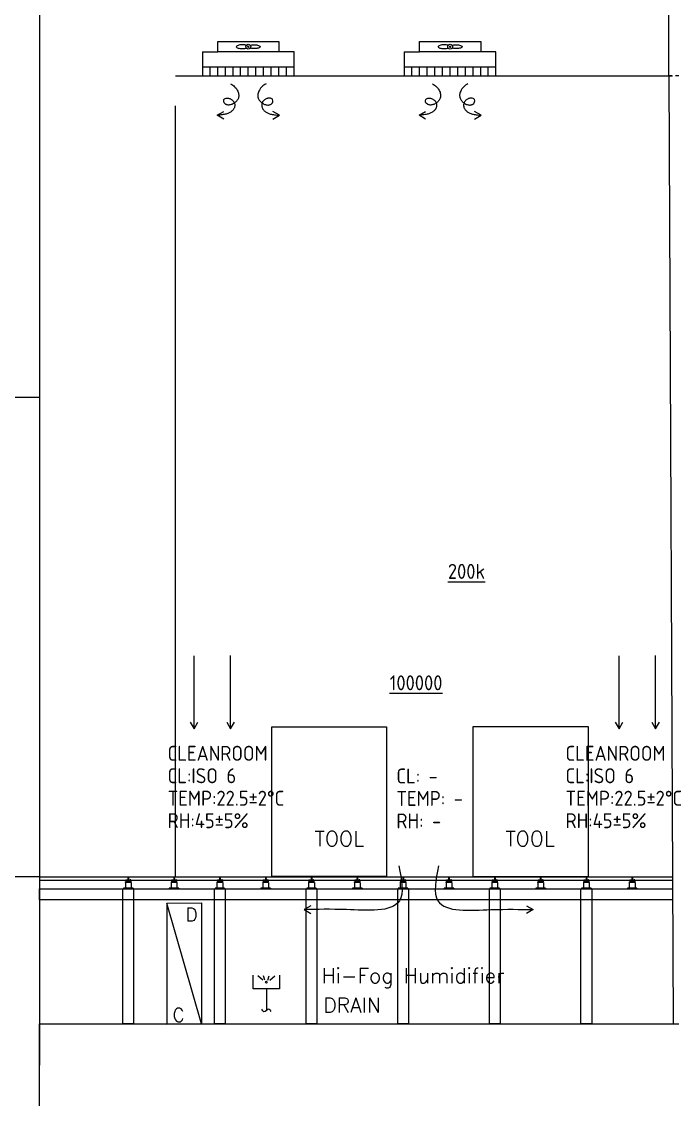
# Model space of a CAD drawing. Extents: x 41366 to 43339, y 84937 to 85507.
# Drawn here: x 41478.9 to 41587.6, y 85172.1 to 85352.1 of the extents above; entities that cross this region are included whole.
import ezdxf
from ezdxf.enums import TextEntityAlignment as Align

# ---------------------------------------------------------------- set-up
doc = ezdxf.new("R2010")
doc.units = 0
doc.header["$LTSCALE"] = 10
doc.linetypes.add('HIDDEN2', pattern=[0.1875, 0.125, -0.0625])
for name, color, linetype in [('A-DETL-01', 1, 'Continuous'), ('M-CEQPM-MAU', 22, 'Continuous'), ('M-EQPM-TXT', 4, 'Continuous'), ('M-HVAC-CMDUCT', 150, 'Continuous')]:
    doc.layers.add(name, color=color, linetype=linetype)
doc.styles.add('AA-TXT', font='isocp.shx', dxfattribs={"bigfont": 'chineset.shx'})
doc.styles.add('STDTEXT', font='simplex.shx', dxfattribs={"bigfont": 'china.shx'})

msp = doc.modelspace()

# ---------------------------------------------------------------- linework, layer by layer
at = {"layer": 'A-DETL-01', "linetype": 'Continuous'}
for p, q in [((41481.917, 85465.141), (41481.917, 85177.85)), ((41587.035, 85343.035), (41587.035, 85465.141)), ((41383.633, 85289.407), (41481.917, 85289.407)), ((41397.481, 85289.407), (41481.917, 85289.407)), ((41383.633, 85209.375), (41481.917, 85209.375))]:
    msp.add_line(p, q, dxfattribs=at)
msp.add_lwpolyline([(41859.106, 85184.775), (41859.106, 84972.344), (41481.917, 84972.344), (41481.917, 85184.775), (41859.106, 85184.775)], dxfattribs=at)
at = {"layer": 'M-CEQPM-MAU', "ltscale": 0.1}
for p, q in [((41511.701, 85347.035), (41511.701, 85348.735)), ((41511.701, 85348.735), (41521.901, 85348.735)), ((41521.901, 85348.735), (41521.901, 85347.035)), ((41545.408, 85347.035), (41545.408, 85348.735)), ((41545.408, 85348.735), (41555.608, 85348.735)), ((41555.608, 85348.735), (41555.608, 85347.035)), ((41509.151, 85347.035), (41511.701, 85347.035)), ((41509.151, 85347.035), (41509.151, 85343.035)), ((41521.901, 85347.035), (41511.701, 85347.035)), ((41524.451, 85347.035), (41521.901, 85347.035)), ((41524.451, 85343.035), (41524.451, 85347.035)), ((41542.858, 85347.035), (41545.408, 85347.035)), ((41542.858, 85347.035), (41542.858, 85343.035)), ((41555.608, 85347.035), (41545.408, 85347.035)), ((41558.158, 85347.035), (41555.608, 85347.035)), ((41558.158, 85343.035), (41558.158, 85347.035)), ((41509.151, 85344.535), (41524.451, 85344.535)), ((41510.426, 85343.035), (41510.426, 85344.535)), ((41511.701, 85343.035), (41511.701, 85344.535)), ((41512.976, 85343.035), (41512.976, 85344.535)), ((41514.251, 85343.035), (41514.251, 85344.535)), ((41515.526, 85343.035), (41515.526, 85344.535)), ((41516.801, 85343.035), (41516.801, 85344.535)), ((41518.076, 85343.035), (41518.076, 85344.535)), ((41519.351, 85343.035), (41519.351, 85344.535)), ((41520.626, 85343.035), (41520.626, 85344.535)), ((41521.901, 85343.035), (41521.901, 85344.535)), ((41523.176, 85343.035), (41523.176, 85344.535)), ((41542.858, 85344.535), (41558.158, 85344.535)), ((41544.133, 85343.035), (41544.133, 85344.535)), ((41545.408, 85343.035), (41545.408, 85344.535)), ((41546.683, 85343.035), (41546.683, 85344.535)), ((41547.958, 85343.035), (41547.958, 85344.535)), ((41549.233, 85343.035), (41549.233, 85344.535)), ((41550.508, 85343.035), (41550.508, 85344.535)), ((41551.783, 85343.035), (41551.783, 85344.535)), ((41553.058, 85343.035), (41553.058, 85344.535)), ((41554.333, 85343.035), (41554.333, 85344.535)), ((41555.608, 85343.035), (41555.608, 85344.535)), ((41556.883, 85343.035), (41556.883, 85344.535)), ((41504.671, 85343.035), (41587.655, 85343.035)), ((41509.151, 85343.035), (41524.451, 85343.035)), ((41542.858, 85343.035), (41558.158, 85343.035)), ((41504.671, 85209.307), (41504.671, 85338.035)), ((41481.917, 85209.304), (41587.618, 85209.323)), ((41496.339, 85208.803), (41496.421, 85208.803)), ((41496.339, 85208.803), (41496.339, 85208.476)), ((41496.421, 85208.803), (41496.421, 85208.737)), ((41496.755, 85209.375), (41496.653, 85208.737)), ((41496.707, 85208.803), (41496.691, 85208.476)), ((41496.804, 85208.803), (41496.707, 85208.803)), ((41496.755, 85209.375), (41496.857, 85208.737)), ((41496.804, 85208.803), (41496.82, 85208.476)), ((41497.09, 85208.803), (41497.09, 85208.737)), ((41497.171, 85208.803), (41497.09, 85208.803)), ((41497.171, 85208.803), (41497.171, 85208.476)), ((41503.989, 85208.803), (41504.071, 85208.803)), ((41503.989, 85208.803), (41503.989, 85208.476)), ((41504.071, 85208.803), (41504.071, 85208.737)), ((41504.405, 85209.375), (41504.303, 85208.737)), ((41504.357, 85208.803), (41504.341, 85208.476)), ((41504.454, 85208.803), (41504.357, 85208.803)), ((41504.405, 85209.375), (41504.507, 85208.737)), ((41504.454, 85208.803), (41504.47, 85208.476)), ((41504.74, 85208.803), (41504.74, 85208.737)), ((41504.821, 85208.803), (41504.74, 85208.803)), ((41504.821, 85208.803), (41504.821, 85208.476)), ((41511.639, 85208.803), (41511.721, 85208.803)), ((41511.639, 85208.803), (41511.639, 85208.476)), ((41511.721, 85208.803), (41511.721, 85208.737)), ((41512.055, 85209.375), (41511.953, 85208.737)), ((41512.007, 85208.803), (41511.991, 85208.476)), ((41512.104, 85208.803), (41512.007, 85208.803)), ((41512.055, 85209.375), (41512.157, 85208.737)), ((41512.104, 85208.803), (41512.12, 85208.476)), ((41512.39, 85208.803), (41512.39, 85208.737)), ((41512.471, 85208.803), (41512.39, 85208.803)), ((41512.471, 85208.803), (41512.471, 85208.476)), ((41519.289, 85208.803), (41519.371, 85208.803)), ((41519.289, 85208.803), (41519.289, 85208.476)), ((41519.371, 85208.803), (41519.371, 85208.737)), ((41519.705, 85209.375), (41519.603, 85208.737)), ((41519.657, 85208.803), (41519.641, 85208.476)), ((41519.754, 85208.803), (41519.657, 85208.803)), ((41519.705, 85209.375), (41519.807, 85208.737)), ((41519.754, 85208.803), (41519.77, 85208.476)), ((41520.04, 85208.803), (41520.04, 85208.737)), ((41520.121, 85208.803), (41520.04, 85208.803)), ((41520.121, 85208.803), (41520.121, 85208.476)), ((41526.939, 85208.803), (41527.021, 85208.803)), ((41526.939, 85208.803), (41526.939, 85208.476)), ((41527.021, 85208.803), (41527.021, 85208.737)), ((41527.355, 85209.375), (41527.253, 85208.737)), ((41527.307, 85208.803), (41527.291, 85208.476)), ((41527.404, 85208.803), (41527.307, 85208.803)), ((41527.355, 85209.375), (41527.457, 85208.737)), ((41527.404, 85208.803), (41527.42, 85208.476)), ((41527.69, 85208.803), (41527.69, 85208.737)), ((41527.771, 85208.803), (41527.69, 85208.803)), ((41527.771, 85208.803), (41527.771, 85208.476)), ((41534.589, 85208.803), (41534.671, 85208.803)), ((41534.589, 85208.803), (41534.589, 85208.476)), ((41534.671, 85208.803), (41534.671, 85208.737)), ((41535.005, 85209.375), (41534.903, 85208.737)), ((41534.957, 85208.803), (41534.941, 85208.476)), ((41535.054, 85208.803), (41534.957, 85208.803)), ((41535.005, 85209.375), (41535.107, 85208.737)), ((41535.054, 85208.803), (41535.07, 85208.476)), ((41535.34, 85208.803), (41535.34, 85208.737)), ((41535.421, 85208.803), (41535.34, 85208.803)), ((41535.421, 85208.803), (41535.421, 85208.476)), ((41542.239, 85208.803), (41542.321, 85208.803)), ((41542.239, 85208.803), (41542.239, 85208.476)), ((41542.321, 85208.803), (41542.321, 85208.737)), ((41542.655, 85209.375), (41542.553, 85208.737)), ((41542.607, 85208.803), (41542.591, 85208.476)), ((41542.704, 85208.803), (41542.607, 85208.803)), ((41542.655, 85209.375), (41542.757, 85208.737)), ((41542.704, 85208.803), (41542.72, 85208.476)), ((41542.99, 85208.803), (41542.99, 85208.737)), ((41543.071, 85208.803), (41542.99, 85208.803)), ((41543.071, 85208.803), (41543.071, 85208.476)), ((41549.889, 85208.803), (41549.971, 85208.803)), ((41549.889, 85208.803), (41549.889, 85208.476)), ((41549.971, 85208.803), (41549.971, 85208.737)), ((41550.305, 85209.375), (41550.203, 85208.737)), ((41550.257, 85208.803), (41550.241, 85208.476)), ((41550.354, 85208.803), (41550.257, 85208.803)), ((41550.305, 85209.375), (41550.407, 85208.737)), ((41550.354, 85208.803), (41550.37, 85208.476)), ((41550.64, 85208.803), (41550.64, 85208.737)), ((41550.721, 85208.803), (41550.64, 85208.803)), ((41550.721, 85208.803), (41550.721, 85208.476)), ((41557.539, 85208.803), (41557.621, 85208.803)), ((41557.539, 85208.803), (41557.539, 85208.476)), ((41557.621, 85208.803), (41557.621, 85208.737)), ((41557.955, 85209.375), (41557.853, 85208.737)), ((41557.907, 85208.803), (41557.891, 85208.476)), ((41558.004, 85208.803), (41557.907, 85208.803)), ((41557.955, 85209.375), (41558.057, 85208.737)), ((41558.004, 85208.803), (41558.02, 85208.476)), ((41558.29, 85208.803), (41558.29, 85208.737)), ((41558.371, 85208.803), (41558.29, 85208.803)), ((41558.371, 85208.803), (41558.371, 85208.476)), ((41565.189, 85208.803), (41565.271, 85208.803)), ((41565.189, 85208.803), (41565.189, 85208.476)), ((41565.271, 85208.803), (41565.271, 85208.737)), ((41565.605, 85209.375), (41565.503, 85208.737)), ((41565.557, 85208.803), (41565.541, 85208.476)), ((41565.654, 85208.803), (41565.557, 85208.803)), ((41565.605, 85209.375), (41565.707, 85208.737)), ((41565.654, 85208.803), (41565.67, 85208.476)), ((41565.94, 85208.803), (41565.94, 85208.737)), ((41566.021, 85208.803), (41565.94, 85208.803)), ((41566.021, 85208.803), (41566.021, 85208.476)), ((41572.839, 85208.803), (41572.921, 85208.803)), ((41572.839, 85208.803), (41572.839, 85208.476)), ((41572.921, 85208.803), (41572.921, 85208.737)), ((41573.255, 85209.375), (41573.153, 85208.737)), ((41573.207, 85208.803), (41573.191, 85208.476)), ((41573.304, 85208.803), (41573.207, 85208.803)), ((41573.255, 85209.375), (41573.357, 85208.737)), ((41573.304, 85208.803), (41573.32, 85208.476)), ((41573.59, 85208.803), (41573.59, 85208.737)), ((41573.671, 85208.803), (41573.59, 85208.803)), ((41573.671, 85208.803), (41573.671, 85208.476)), ((41580.489, 85208.803), (41580.571, 85208.803)), ((41580.489, 85208.803), (41580.489, 85208.476)), ((41580.571, 85208.803), (41580.571, 85208.737)), ((41580.905, 85209.375), (41580.803, 85208.737)), ((41580.857, 85208.803), (41580.841, 85208.476)), ((41580.954, 85208.803), (41580.857, 85208.803)), ((41580.905, 85209.375), (41581.007, 85208.737)), ((41580.954, 85208.803), (41580.97, 85208.476)), ((41581.24, 85208.803), (41581.24, 85208.737)), ((41581.321, 85208.803), (41581.24, 85208.803)), ((41581.321, 85208.803), (41581.321, 85208.476)), ((41587.618, 85208.687), (41481.917, 85208.668)), ((41497.555, 85207.413), (41495.955, 85207.413)), ((41495.955, 85207.413), (41495.955, 85207.283)), ((41497.555, 85207.283), (41495.955, 85207.283)), ((41496.275, 85208.341), (41496.275, 85207.495)), ((41497.235, 85208.341), (41496.275, 85208.341)), ((41496.275, 85207.495), (41497.235, 85207.495)), ((41497.196, 85208.476), (41496.315, 85208.476)), ((41496.315, 85208.341), (41496.315, 85208.476)), ((41496.327, 85207.495), (41496.327, 85207.417)), ((41496.704, 85208.737), (41496.421, 85208.737)), ((41497.09, 85208.737), (41496.807, 85208.737)), ((41497.183, 85207.495), (41497.183, 85207.413)), ((41497.196, 85208.341), (41497.196, 85208.476)), ((41497.235, 85208.341), (41497.235, 85207.495)), ((41497.555, 85207.413), (41497.555, 85207.283)), ((41505.205, 85207.413), (41503.605, 85207.413)), ((41503.605, 85207.413), (41503.605, 85207.283)), ((41505.205, 85207.283), (41503.605, 85207.283)), ((41503.925, 85208.341), (41503.925, 85207.495)), ((41504.885, 85208.341), (41503.925, 85208.341)), ((41503.925, 85207.495), (41504.885, 85207.495)), ((41504.846, 85208.476), (41503.965, 85208.476)), ((41503.965, 85208.341), (41503.965, 85208.476)), ((41503.977, 85207.495), (41503.977, 85207.417)), ((41504.354, 85208.737), (41504.071, 85208.737)), ((41504.74, 85208.737), (41504.457, 85208.737)), ((41504.833, 85207.495), (41504.833, 85207.413)), ((41504.846, 85208.341), (41504.846, 85208.476)), ((41504.885, 85208.341), (41504.885, 85207.495)), ((41505.205, 85207.413), (41505.205, 85207.283)), ((41512.855, 85207.413), (41511.255, 85207.413)), ((41511.255, 85207.413), (41511.255, 85207.283)), ((41512.855, 85207.283), (41511.255, 85207.283)), ((41511.575, 85208.341), (41511.575, 85207.495)), ((41512.535, 85208.341), (41511.575, 85208.341)), ((41511.575, 85207.495), (41512.535, 85207.495)), ((41512.496, 85208.476), (41511.615, 85208.476)), ((41511.615, 85208.341), (41511.615, 85208.476)), ((41511.627, 85207.495), (41511.627, 85207.417)), ((41512.004, 85208.737), (41511.721, 85208.737)), ((41512.39, 85208.737), (41512.107, 85208.737)), ((41512.483, 85207.495), (41512.483, 85207.413)), ((41512.496, 85208.341), (41512.496, 85208.476)), ((41512.535, 85208.341), (41512.535, 85207.495)), ((41512.855, 85207.413), (41512.855, 85207.283)), ((41520.505, 85207.413), (41518.905, 85207.413)), ((41518.905, 85207.413), (41518.905, 85207.283)), ((41520.505, 85207.283), (41518.905, 85207.283)), ((41519.225, 85208.341), (41519.225, 85207.495)), ((41520.185, 85208.341), (41519.225, 85208.341)), ((41519.225, 85207.495), (41520.185, 85207.495)), ((41520.146, 85208.476), (41519.265, 85208.476)), ((41519.265, 85208.341), (41519.265, 85208.476)), ((41519.277, 85207.495), (41519.277, 85207.417)), ((41519.654, 85208.737), (41519.371, 85208.737)), ((41520.04, 85208.737), (41519.757, 85208.737)), ((41520.133, 85207.495), (41520.133, 85207.413)), ((41520.146, 85208.341), (41520.146, 85208.476)), ((41520.185, 85208.341), (41520.185, 85207.495)), ((41520.505, 85207.413), (41520.505, 85207.283)), ((41528.155, 85207.413), (41526.555, 85207.413)), ((41526.555, 85207.413), (41526.555, 85207.283)), ((41528.155, 85207.283), (41526.555, 85207.283)), ((41526.875, 85208.341), (41526.875, 85207.495)), ((41527.835, 85208.341), (41526.875, 85208.341)), ((41526.875, 85207.495), (41527.835, 85207.495)), ((41527.796, 85208.476), (41526.915, 85208.476)), ((41526.915, 85208.341), (41526.915, 85208.476)), ((41526.927, 85207.495), (41526.927, 85207.417)), ((41527.304, 85208.737), (41527.021, 85208.737)), ((41527.69, 85208.737), (41527.407, 85208.737)), ((41527.783, 85207.495), (41527.783, 85207.413)), ((41527.796, 85208.341), (41527.796, 85208.476)), ((41527.835, 85208.341), (41527.835, 85207.495)), ((41528.155, 85207.413), (41528.155, 85207.283)), ((41535.805, 85207.413), (41534.205, 85207.413)), ((41534.205, 85207.413), (41534.205, 85207.283)), ((41535.805, 85207.283), (41534.205, 85207.283)), ((41534.525, 85208.341), (41534.525, 85207.495)), ((41535.485, 85208.341), (41534.525, 85208.341)), ((41534.525, 85207.495), (41535.485, 85207.495)), ((41535.446, 85208.476), (41534.565, 85208.476)), ((41534.565, 85208.341), (41534.565, 85208.476)), ((41534.577, 85207.495), (41534.577, 85207.417)), ((41534.954, 85208.737), (41534.671, 85208.737)), ((41535.34, 85208.737), (41535.057, 85208.737)), ((41535.433, 85207.495), (41535.433, 85207.413)), ((41535.446, 85208.341), (41535.446, 85208.476)), ((41535.485, 85208.341), (41535.485, 85207.495)), ((41535.805, 85207.413), (41535.805, 85207.283)), ((41543.455, 85207.413), (41541.855, 85207.413)), ((41541.855, 85207.413), (41541.855, 85207.283)), ((41543.455, 85207.283), (41541.855, 85207.283)), ((41542.175, 85208.341), (41542.175, 85207.495)), ((41543.135, 85208.341), (41542.175, 85208.341)), ((41542.175, 85207.495), (41543.135, 85207.495)), ((41543.096, 85208.476), (41542.215, 85208.476)), ((41542.215, 85208.341), (41542.215, 85208.476)), ((41542.227, 85207.495), (41542.227, 85207.417)), ((41542.604, 85208.737), (41542.321, 85208.737)), ((41542.99, 85208.737), (41542.707, 85208.737)), ((41543.083, 85207.495), (41543.083, 85207.413)), ((41543.096, 85208.341), (41543.096, 85208.476)), ((41543.135, 85208.341), (41543.135, 85207.495)), ((41543.455, 85207.413), (41543.455, 85207.283)), ((41551.105, 85207.413), (41549.505, 85207.413)), ((41549.505, 85207.413), (41549.505, 85207.283)), ((41551.105, 85207.283), (41549.505, 85207.283)), ((41549.825, 85208.341), (41549.825, 85207.495)), ((41550.785, 85208.341), (41549.825, 85208.341)), ((41549.825, 85207.495), (41550.785, 85207.495)), ((41550.746, 85208.476), (41549.865, 85208.476)), ((41549.865, 85208.341), (41549.865, 85208.476)), ((41549.877, 85207.495), (41549.877, 85207.417)), ((41550.254, 85208.737), (41549.971, 85208.737)), ((41550.64, 85208.737), (41550.357, 85208.737)), ((41550.733, 85207.495), (41550.733, 85207.413)), ((41550.746, 85208.341), (41550.746, 85208.476)), ((41550.785, 85208.341), (41550.785, 85207.495)), ((41551.105, 85207.413), (41551.105, 85207.283)), ((41558.755, 85207.413), (41557.155, 85207.413)), ((41557.155, 85207.413), (41557.155, 85207.283)), ((41558.755, 85207.283), (41557.155, 85207.283)), ((41557.475, 85208.341), (41557.475, 85207.495)), ((41558.435, 85208.341), (41557.475, 85208.341)), ((41557.475, 85207.495), (41558.435, 85207.495)), ((41558.396, 85208.476), (41557.515, 85208.476)), ((41557.515, 85208.341), (41557.515, 85208.476)), ((41557.527, 85207.495), (41557.527, 85207.417)), ((41557.904, 85208.737), (41557.621, 85208.737)), ((41558.29, 85208.737), (41558.007, 85208.737)), ((41558.383, 85207.495), (41558.383, 85207.413)), ((41558.396, 85208.341), (41558.396, 85208.476)), ((41558.435, 85208.341), (41558.435, 85207.495)), ((41558.755, 85207.413), (41558.755, 85207.283)), ((41566.405, 85207.413), (41564.805, 85207.413)), ((41564.805, 85207.413), (41564.805, 85207.283)), ((41566.405, 85207.283), (41564.805, 85207.283)), ((41565.125, 85208.341), (41565.125, 85207.495)), ((41566.085, 85208.341), (41565.125, 85208.341)), ((41565.125, 85207.495), (41566.085, 85207.495)), ((41566.046, 85208.476), (41565.165, 85208.476)), ((41565.165, 85208.341), (41565.165, 85208.476)), ((41565.177, 85207.495), (41565.177, 85207.417)), ((41565.554, 85208.737), (41565.271, 85208.737)), ((41565.94, 85208.737), (41565.657, 85208.737)), ((41566.033, 85207.495), (41566.033, 85207.413)), ((41566.046, 85208.341), (41566.046, 85208.476)), ((41566.085, 85208.341), (41566.085, 85207.495)), ((41566.405, 85207.413), (41566.405, 85207.283)), ((41574.055, 85207.413), (41572.455, 85207.413)), ((41572.455, 85207.413), (41572.455, 85207.283)), ((41574.055, 85207.283), (41572.455, 85207.283)), ((41572.775, 85208.341), (41572.775, 85207.495)), ((41573.735, 85208.341), (41572.775, 85208.341)), ((41572.775, 85207.495), (41573.735, 85207.495)), ((41573.696, 85208.476), (41572.815, 85208.476)), ((41572.815, 85208.341), (41572.815, 85208.476)), ((41572.827, 85207.495), (41572.827, 85207.417)), ((41573.204, 85208.737), (41572.921, 85208.737)), ((41573.59, 85208.737), (41573.307, 85208.737)), ((41573.683, 85207.495), (41573.683, 85207.413)), ((41573.696, 85208.341), (41573.696, 85208.476)), ((41573.735, 85208.341), (41573.735, 85207.495)), ((41574.055, 85207.413), (41574.055, 85207.283)), ((41581.705, 85207.413), (41580.105, 85207.413)), ((41580.105, 85207.413), (41580.105, 85207.283)), ((41581.705, 85207.283), (41580.105, 85207.283)), ((41580.425, 85208.341), (41580.425, 85207.495)), ((41581.385, 85208.341), (41580.425, 85208.341)), ((41580.425, 85207.495), (41581.385, 85207.495)), ((41581.346, 85208.476), (41580.465, 85208.476)), ((41580.465, 85208.341), (41580.465, 85208.476)), ((41580.477, 85207.495), (41580.477, 85207.417)), ((41580.854, 85208.737), (41580.571, 85208.737)), ((41581.24, 85208.737), (41580.957, 85208.737)), ((41581.333, 85207.495), (41581.333, 85207.413)), ((41581.346, 85208.341), (41581.346, 85208.476)), ((41581.385, 85208.341), (41581.385, 85207.495)), ((41581.705, 85207.413), (41581.705, 85207.283))]:
    msp.add_line(p, q, dxfattribs=at)
at = {"layer": 'M-CEQPM-MAU'}
for p, q in [((41587.035, 85343.035), (41587.751, 85184.775)), ((41520.719, 85209.356), (41520.719, 85234.356)), ((41520.719, 85234.356), (41539.856, 85234.356)), ((41539.856, 85234.356), (41539.856, 85209.356)), ((41573.601, 85234.356), (41554.289, 85234.356)), ((41554.289, 85234.356), (41554.289, 85209.356)), ((41573.601, 85209.356), (41573.601, 85234.356)), ((41539.856, 85209.356), (41520.719, 85209.356)), ((41554.289, 85209.356), (41573.601, 85209.356)), ((41503.222, 85204.891), (41503.222, 85184.723)), ((41517.625, 85190.618), (41517.625, 85192.898)), ((41519.228, 85192.044), (41518.423, 85192.794)), ((41519.554, 85192.044), (41519.348, 85192.794)), ((41520.076, 85192.044), (41520.283, 85192.794)), ((41520.403, 85192.044), (41521.207, 85192.794)), ((41522.006, 85192.912), (41522.006, 85190.618)), ((41522.006, 85190.618), (41517.625, 85190.618)), ((41519.815, 85190.618), (41519.815, 85186.994)), ((41503.222, 85184.723), (41508.962, 85184.775))]:
    msp.add_line(p, q, dxfattribs=at)
at = {"layer": 'M-CEQPM-MAU', "color": 252, "linetype": 'HIDDEN2'}
msp.add_line((41613.781, 85343.035), (41587.035, 85343.035), dxfattribs=at)
at = {"layer": 'M-CEQPM-MAU', "ltscale": 0.1}
for points in [[(41516.475, 85348.117, 0.0396595), (41516.208, 85348.174, 0.0326137), (41515.799, 85348.201, 0.0326137), (41515.39, 85348.174, 0.0440874), (41515.093, 85348.109, 0.0867213), (41514.848, 85347.981, 0.233651), (41514.801, 85347.885, 0.233651), (41514.848, 85347.789, 0.0867213), (41515.093, 85347.662, 0.0440874), (41515.39, 85347.596, 0.0326137), (41515.799, 85347.569, 0.0326137), (41516.208, 85347.596, 0.0396595), (41516.475, 85347.653)], [(41517.126, 85348.117, -0.0396595), (41517.394, 85348.174, -0.0326137), (41517.803, 85348.201, -0.0326137), (41518.212, 85348.174, -0.0440874), (41518.509, 85348.109, -0.0867213), (41518.753, 85347.981, -0.233651), (41518.801, 85347.885, -0.233651), (41518.753, 85347.789, -0.0867213), (41518.509, 85347.662, -0.0440874), (41518.212, 85347.596, -0.0326137), (41517.803, 85347.569, -0.0326137), (41517.394, 85347.596, -0.0396595), (41517.126, 85347.653)], [(41550.183, 85348.117, 0.0396595), (41549.915, 85348.174, 0.0326137), (41549.506, 85348.201, 0.0326137), (41549.097, 85348.174, 0.0440874), (41548.801, 85348.109, 0.0867213), (41548.556, 85347.981, 0.233651), (41548.508, 85347.885, 0.233651), (41548.556, 85347.789, 0.0867213), (41548.801, 85347.662, 0.0440874), (41549.097, 85347.596, 0.0326137), (41549.506, 85347.569, 0.0326137), (41549.915, 85347.596, 0.0396595), (41550.183, 85347.653)], [(41550.834, 85348.117, -0.0396595), (41551.101, 85348.174, -0.0326137), (41551.51, 85348.201, -0.0326137), (41551.92, 85348.174, -0.0440874), (41552.216, 85348.109, -0.0867213), (41552.461, 85347.981, -0.233651), (41552.508, 85347.885, -0.233651), (41552.461, 85347.789, -0.0867213), (41552.216, 85347.662, -0.0440874), (41551.92, 85347.596, -0.0326137), (41551.51, 85347.569, -0.0326137), (41551.101, 85347.596, -0.0396595), (41550.834, 85347.653)]]:
    msp.add_lwpolyline(points, format="xyb", dxfattribs=at)
at = {"layer": 'M-CEQPM-MAU', "ltscale": 0.1, "const_width": 0.2}
for points in [[(41516.901, 85347.885, -1), (41516.701, 85347.885, -1)], [(41550.608, 85347.885, -1), (41550.408, 85347.885, -1)]]:
    msp.add_lwpolyline(points, format="xyb", close=True, dxfattribs=at)
at = {"layer": 'M-CEQPM-MAU', "ltscale": 0.1}
msp.add_lwpolyline([(41587.618, 85205.483), (41481.917, 85205.483), (41481.917, 85207.283), (41587.618, 85207.283)], dxfattribs=at)
for points in [[(41495.855, 85184.775), (41495.855, 85207.283), (41497.655, 85207.283), (41497.655, 85184.775)], [(41511.155, 85184.775), (41511.155, 85207.283), (41512.955, 85207.283), (41512.955, 85184.775)], [(41526.455, 85184.775), (41526.455, 85207.283), (41528.255, 85207.283), (41528.255, 85184.775)], [(41541.755, 85184.775), (41541.755, 85207.283), (41543.555, 85207.283), (41543.555, 85184.775)], [(41557.055, 85184.775), (41557.055, 85207.283), (41558.855, 85207.283), (41558.855, 85184.775)], [(41572.355, 85184.775), (41572.355, 85207.283), (41574.155, 85207.283), (41574.155, 85184.775)]]:
    msp.add_lwpolyline(points, close=True, dxfattribs=at)
at = {"layer": 'M-CEQPM-MAU'}
msp.add_lwpolyline([(41508.962, 85204.944), (41508.962, 85184.775), (41503.222, 85204.891)], close=True, dxfattribs=at)
at = {"layer": 'M-CEQPM-MAU', "ltscale": 0.1}
for centre in [(41516.801, 85347.885), (41550.508, 85347.885)]:
    msp.add_circle(centre, 0.4, dxfattribs=at)
at = {"layer": 'M-CEQPM-MAU'}
msp.add_circle((41519.815, 85191.715), 0.15, dxfattribs=at)
msp.add_spline([(41520.621, 85186.849), (41520.255, 85187.223), (41519.416, 85186.791), (41519.067, 85187.24)], degree=3, dxfattribs=at)
at = {"layer": 'M-HVAC-CMDUCT'}
for p, q in [((41507.761, 85234.02), (41507.761, 85246.187)), ((41513.847, 85234.02), (41513.847, 85246.25)), ((41578.726, 85234.02), (41578.726, 85246.187)), ((41584.812, 85234.02), (41584.812, 85246.25))]:
    msp.add_line(p, q, dxfattribs=at)
at = {"layer": 'M-HVAC-CMDUCT', "ltscale": 0.1}
for points in [[(41513.836, 85341.663, -0.140241), (41514.514, 85341.212, -0.0382317), (41514.753, 85340.955), (41514.821, 85340.857), (41514.94, 85340.654), (41515.038, 85340.471), (41515.109, 85340.299), (41515.158, 85340.137), (41515.191, 85339.983), (41515.209, 85339.837), (41515.213, 85339.699), (41515.203, 85339.566), (41515.18, 85339.438), (41515.143, 85339.315), (41515.094, 85339.195), (41515.031, 85339.078), (41514.956, 85338.963), (41514.87, 85338.851), (41514.774, 85338.743), (41514.67, 85338.641), (41514.558, 85338.546), (41514.44, 85338.459), (41514.316, 85338.381), (41514.19, 85338.313), (41514.061, 85338.258), (41513.931, 85338.214), (41513.802, 85338.181), (41513.677, 85338.159), (41513.555, 85338.149), (41513.44, 85338.149), (41513.332, 85338.16), (41513.235, 85338.181), (41513.148, 85338.212), (41513.071, 85338.252), (41512.997, 85338.296, -0.2820106), (41512.699, 85338.876, -0.2221525), (41512.834, 85339.192, -0.123311), (41513.096, 85339.304), (41513.193, 85339.313), (41513.296, 85339.316), (41513.401, 85339.309), (41513.507, 85339.293), (41513.61, 85339.267), (41513.71, 85339.231), (41513.807, 85339.188), (41513.9, 85339.137), (41513.988, 85339.08), (41514.071, 85339.018), (41514.149, 85338.952), (41514.221, 85338.882), (41514.287, 85338.81), (41514.346, 85338.735), (41514.397, 85338.658), (41514.442, 85338.578), (41514.479, 85338.496), (41514.509, 85338.41), (41514.53, 85338.322), (41514.544, 85338.231), (41514.549, 85338.137), (41514.546, 85338.041), (41514.534, 85337.944), (41514.514, 85337.846), (41514.485, 85337.748), (41514.446, 85337.65), (41514.399, 85337.554), (41514.342, 85337.46), (41514.275, 85337.369), (41514.2, 85337.282), (41514.117, 85337.198), (41514.026, 85337.117), (41513.928, 85337.041), (41513.825, 85336.97), (41513.716, 85336.903), (41513.601, 85336.841), (41513.483, 85336.784), (41513.359, 85336.733), (41513.228, 85336.686), (41513.09, 85336.645), (41512.941, 85336.608), (41512.783, 85336.575), (41512.612, 85336.546), (41512.428, 85336.522), (41512.231, 85336.501), (41512.024, 85336.484), (41511.813, 85336.468), (41511.603, 85336.455)], [(41519.761, 85341.663, 0.140241), (41519.082, 85341.212, 0.0382317), (41518.843, 85340.955), (41518.775, 85340.857), (41518.656, 85340.654), (41518.558, 85340.471), (41518.488, 85340.299), (41518.439, 85340.137), (41518.406, 85339.983), (41518.388, 85339.837), (41518.383, 85339.699), (41518.393, 85339.566), (41518.416, 85339.438), (41518.453, 85339.315), (41518.503, 85339.195), (41518.565, 85339.078), (41518.64, 85338.963), (41518.726, 85338.851), (41518.822, 85338.743), (41518.927, 85338.641), (41519.039, 85338.546), (41519.157, 85338.459), (41519.28, 85338.381), (41519.407, 85338.313), (41519.536, 85338.258), (41519.665, 85338.214), (41519.794, 85338.181), (41519.92, 85338.159), (41520.041, 85338.149), (41520.157, 85338.149), (41520.264, 85338.16), (41520.362, 85338.181), (41520.449, 85338.212), (41520.526, 85338.252), (41520.599, 85338.296, 0.2820106), (41520.897, 85338.876, 0.2221525), (41520.762, 85339.192, 0.123311), (41520.501, 85339.304), (41520.403, 85339.313), (41520.3, 85339.316), (41520.195, 85339.309), (41520.09, 85339.293), (41519.987, 85339.267), (41519.887, 85339.231), (41519.79, 85339.188), (41519.697, 85339.137), (41519.609, 85339.08), (41519.525, 85339.018), (41519.447, 85338.952), (41519.375, 85338.882), (41519.31, 85338.81), (41519.251, 85338.735), (41519.199, 85338.658), (41519.155, 85338.578), (41519.117, 85338.496), (41519.088, 85338.41), (41519.066, 85338.322), (41519.053, 85338.231), (41519.047, 85338.137), (41519.05, 85338.041), (41519.062, 85337.944), (41519.083, 85337.846), (41519.112, 85337.748), (41519.15, 85337.65), (41519.198, 85337.554), (41519.255, 85337.46), (41519.321, 85337.369), (41519.396, 85337.282), (41519.48, 85337.198), (41519.57, 85337.117), (41519.668, 85337.041), (41519.772, 85336.97), (41519.881, 85336.903), (41519.995, 85336.841), (41520.114, 85336.784), (41520.238, 85336.733), (41520.368, 85336.686), (41520.507, 85336.645), (41520.655, 85336.608), (41520.814, 85336.575), (41520.985, 85336.546), (41521.168, 85336.522), (41521.366, 85336.501), (41521.573, 85336.484), (41521.784, 85336.468), (41521.994, 85336.455)], [(41547.543, 85341.663, -0.140241), (41548.222, 85341.212, -0.0382317), (41548.461, 85340.955), (41548.529, 85340.857), (41548.648, 85340.654), (41548.746, 85340.471), (41548.816, 85340.299), (41548.865, 85340.137), (41548.898, 85339.983), (41548.916, 85339.837), (41548.921, 85339.699), (41548.911, 85339.566), (41548.888, 85339.438), (41548.851, 85339.315), (41548.801, 85339.195), (41548.739, 85339.078), (41548.664, 85338.963), (41548.578, 85338.851), (41548.482, 85338.743), (41548.377, 85338.641), (41548.265, 85338.546), (41548.147, 85338.459), (41548.024, 85338.381), (41547.897, 85338.313), (41547.768, 85338.258), (41547.639, 85338.214), (41547.51, 85338.181), (41547.384, 85338.159), (41547.263, 85338.149), (41547.147, 85338.149), (41547.04, 85338.16), (41546.942, 85338.181), (41546.855, 85338.212), (41546.778, 85338.252), (41546.705, 85338.296, -0.2820106), (41546.407, 85338.876, -0.2221525), (41546.542, 85339.192, -0.123311), (41546.804, 85339.304), (41546.901, 85339.313), (41547.004, 85339.316), (41547.109, 85339.309), (41547.214, 85339.293), (41547.317, 85339.267), (41547.417, 85339.231), (41547.514, 85339.188), (41547.607, 85339.137), (41547.695, 85339.08), (41547.779, 85339.018), (41547.857, 85338.952), (41547.929, 85338.882), (41547.994, 85338.81), (41548.053, 85338.735), (41548.105, 85338.658), (41548.149, 85338.578), (41548.187, 85338.496), (41548.216, 85338.41), (41548.238, 85338.322), (41548.251, 85338.231), (41548.257, 85338.137), (41548.254, 85338.041), (41548.242, 85337.944), (41548.221, 85337.846), (41548.192, 85337.748), (41548.154, 85337.65), (41548.106, 85337.554), (41548.049, 85337.46), (41547.983, 85337.369), (41547.908, 85337.282), (41547.824, 85337.198), (41547.734, 85337.117), (41547.636, 85337.041), (41547.532, 85336.97), (41547.423, 85336.903), (41547.309, 85336.841), (41547.19, 85336.784), (41547.066, 85336.733), (41546.936, 85336.686), (41546.797, 85336.645), (41546.649, 85336.608), (41546.49, 85336.575), (41546.319, 85336.546), (41546.136, 85336.522), (41545.938, 85336.501), (41545.732, 85336.484), (41545.521, 85336.468), (41545.311, 85336.455)], [(41553.468, 85341.663, 0.140241), (41552.79, 85341.212, 0.0382317), (41552.551, 85340.955), (41552.483, 85340.857), (41552.364, 85340.654), (41552.266, 85340.471), (41552.195, 85340.299), (41552.146, 85340.137), (41552.114, 85339.983), (41552.095, 85339.837), (41552.091, 85339.699), (41552.101, 85339.566), (41552.124, 85339.438), (41552.161, 85339.315), (41552.21, 85339.195), (41552.273, 85339.078), (41552.348, 85338.963), (41552.434, 85338.851), (41552.53, 85338.743), (41552.634, 85338.641), (41552.746, 85338.546), (41552.865, 85338.459), (41552.988, 85338.381), (41553.114, 85338.313), (41553.243, 85338.258), (41553.373, 85338.214), (41553.502, 85338.181), (41553.627, 85338.159), (41553.749, 85338.149), (41553.864, 85338.149), (41553.972, 85338.16), (41554.069, 85338.181), (41554.156, 85338.212), (41554.233, 85338.252), (41554.307, 85338.296, 0.2820106), (41554.605, 85338.876, 0.2221525), (41554.47, 85339.192, 0.123311), (41554.208, 85339.304), (41554.111, 85339.313), (41554.008, 85339.316), (41553.903, 85339.309), (41553.797, 85339.293), (41553.694, 85339.267), (41553.594, 85339.231), (41553.497, 85339.188), (41553.404, 85339.137), (41553.316, 85339.08), (41553.233, 85339.018), (41553.155, 85338.952), (41553.083, 85338.882), (41553.017, 85338.81), (41552.958, 85338.735), (41552.907, 85338.658), (41552.862, 85338.578), (41552.825, 85338.496), (41552.795, 85338.41), (41552.774, 85338.322), (41552.76, 85338.231), (41552.755, 85338.137), (41552.758, 85338.041), (41552.77, 85337.944), (41552.79, 85337.846), (41552.819, 85337.748), (41552.858, 85337.65), (41552.906, 85337.554), (41552.962, 85337.46), (41553.029, 85337.369), (41553.104, 85337.282), (41553.187, 85337.198), (41553.278, 85337.117), (41553.376, 85337.041), (41553.479, 85336.97), (41553.589, 85336.903), (41553.703, 85336.841), (41553.821, 85336.784), (41553.945, 85336.733), (41554.076, 85336.686), (41554.215, 85336.645), (41554.363, 85336.608), (41554.521, 85336.575), (41554.692, 85336.546), (41554.876, 85336.522), (41555.073, 85336.501), (41555.28, 85336.484), (41555.491, 85336.468), (41555.701, 85336.455)]]:
    msp.add_lwpolyline(points, format="xyb", dxfattribs=at)
for points in [[(41512.707, 85335.818), (41511.603, 85336.455), (41512.707, 85337.093)], [(41520.889, 85335.818), (41521.994, 85336.455), (41520.889, 85337.093)], [(41546.415, 85335.818), (41545.311, 85336.455), (41546.415, 85337.093)], [(41554.597, 85335.818), (41555.701, 85336.455), (41554.597, 85337.093)]]:
    msp.add_lwpolyline(points, dxfattribs=at)
at = {"layer": 'M-HVAC-CMDUCT'}
for points in [[(41507.123, 85235.124), (41507.761, 85234.02), (41508.398, 85235.124)], [(41513.209, 85235.124), (41513.847, 85234.02), (41514.484, 85235.124)], [(41578.088, 85235.124), (41578.726, 85234.02), (41579.363, 85235.124)], [(41584.174, 85235.124), (41584.812, 85234.02), (41585.449, 85235.124)], [(41527.25, 85204.467), (41526.146, 85203.83), (41527.25, 85203.192)], [(41563.253, 85204.467), (41564.358, 85203.83), (41563.253, 85203.192)]]:
    msp.add_lwpolyline(points, dxfattribs=at)
for points in [[(41541.944, 85211.128), (41542.024, 85205.294), (41533.206, 85203.83), (41526.146, 85203.83)], [(41548.559, 85211.128), (41548.479, 85205.294), (41557.298, 85203.83), (41564.358, 85203.83)]]:
    msp.add_spline(points, degree=3, dxfattribs=at)

# ---------------------------------------------------------------- texts
at = {"layer": 'DEFPOINTS', "style": 'AA-TXT'}
msp.add_text('%%U100000', height=2.5, dxfattribs=at).set_placement((41540.408, 85241.697), align=Align.MIDDLE_LEFT)
at = {"layer": 'M-CEQPM-MAU', "style": 'STDTEXT'}
for s, p in [('TOOL', (41527.883, 85215.681)), ('TOOL', (41559.734, 85215.681)), ('Hi-Fog Humidifier', (41529.042, 85192.817))]:
    msp.add_text(s, height=2.5, dxfattribs=at).set_placement(p, align=Align.MIDDLE_LEFT)
for s, p in [('D', (41507.339, 85203.015)), ('C', (41505.161, 85186.249))]:
    msp.add_text(s, height=2.25, rotation=1, dxfattribs=at).set_placement(p, align=Align.MIDDLE)
msp.add_text('DRAIN', height=2.5, dxfattribs=at).set_placement((41529.3, 85186.634))
at = {"layer": 'M-EQPM-TXT', "color": 3, "style": 'AA-TXT'}
for s, p in [('%%U200k', (41550.127, 85260.297)), ('CLEANROOM', (41503.336, 85229.93)), ('CLEANROOM', (41569.778, 85229.93)), ('CL:ISO 6', (41503.336, 85226.18)), ('CL: -', (41541.53, 85226.139)), ('CL:ISO 6', (41569.778, 85226.18)), ('TEMP:22.5%%P2%%DC', (41503.336, 85222.43)), ('TEMP: -', (41541.53, 85222.389)), ('TEMP:22.5%%P2%%DC', (41569.778, 85222.43)), ('RH:45%%P5%%%', (41503.336, 85218.68)), ('RH: -', (41541.53, 85218.639)), ('RH:45%%P5%%%', (41569.778, 85218.68))]:
    msp.add_text(s, height=2.5, dxfattribs=at).set_placement(p, align=Align.MIDDLE_LEFT)

doc.saveas('drawing.dxf')
